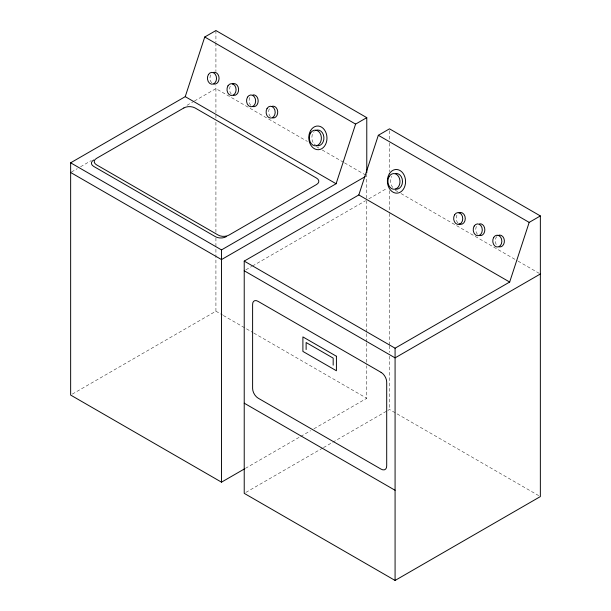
<?xml version="1.0" encoding="UTF-8"?>
<svg xmlns="http://www.w3.org/2000/svg" width="611" height="611" viewBox="0 0 611 611"><rect width="100%" height="100%" fill="white"/><g stroke="black" fill="none" stroke-linecap="round" stroke-linejoin="round"><path stroke-width="0.46" stroke-dasharray="3.06 2.29" d="M72.297 394.11L215.92 311.198L215.92 248.417M215.92 232.249L215.92 121.91M215.92 118.099L215.92 85.761M71.472 172.012L77.253 168.674M80.553 166.765L91.283 160.571M187.027 105.291L193.634 101.479M194.458 101.006L215.92 88.618L307.417 141.446M245.874 269.818L251.656 266.488M252.48 266.006L365.561 200.721M368.861 198.819L387.015 188.333M245.439 468.339L299.917 436.888M300.742 436.414L310.648 430.694M313.947 428.792L366.776 398.288L366.776 365.951M245.874 492.405L322.639 448.084M323.463 447.603L387.015 410.913M387.848 410.439L389.497 409.485L538.703 495.628M395.264 190.235L397.738 191.663M401.037 193.565L517.265 260.676M518.09 261.149L539.528 273.522M316.49 146.678L318.965 148.106M322.257 150.008L343.695 162.381M344.52 162.862L365.951 175.235M215.92 311.198L222.511 315.001M223.336 315.482L253.015 332.613M253.84 333.087L366.776 398.288M389.497 130.739L389.497 139.308M389.497 143.119L389.497 171.676M389.497 190.708L389.497 212.582M389.497 213.537L389.497 344.803M389.497 345.757L389.497 352.41M389.497 356.221L389.497 409.485M366.776 173.807L366.776 332.659M366.776 333.606L366.776 342.168M366.776 343.122L366.776 364.996M215.92 30.55L215.92 41.976M215.92 42.923L215.92 71.479M215.92 237.954L215.92 247.463M392.774 187.424A7.867 6.034 87.7 0 1 391.712 176.365M496.216 244.476A5.927 4.544 87.7 0 1 497.094 236.205M457.937 223.015A5.927 4.544 87.7 0 1 457.143 214.682M477.497 234.311A5.927 4.544 87.7 0 1 476.695 225.978M211.727 82.798A5.927 4.544 87.7 0 1 210.932 74.458M231.279 94.086A5.927 4.544 87.7 0 1 231.332 84.692M315.536 145.051A7.867 6.034 87.7 0 1 314.176 143.975M313.069 142.485A7.867 6.034 87.7 0 1 314.237 131.502M250.838 105.375A5.927 4.544 87.7 0 1 250.044 97.042M270.39 116.663A5.927 4.544 87.7 0 1 269.596 108.33"/><path stroke-width="0.92" d="M366.776 172.852L366.776 117.648L215.92 30.55L204.746 37.004L185.24 96.653L70.647 162.809L70.647 395.065L221.503 482.163L244.614 468.82M366.776 117.648L355.602 124.094L336.096 183.743L221.503 249.907L221.503 482.163M358.817 194.94L378.324 135.291L389.497 128.837L540.353 215.935L540.353 496.583L395.08 580.45L244.224 493.352L244.224 261.096L358.817 194.94L509.673 282.038L529.179 222.389L540.353 215.935M365.126 176.663L221.503 259.583L70.647 172.485M244.224 261.096L395.08 348.194L509.673 282.038M540.353 273.995L395.08 357.87L244.224 270.772M378.324 135.291L529.179 222.389M204.746 37.004L355.602 124.094M185.24 96.653L336.096 183.743M70.647 162.809L221.503 249.907M244.224 403.184L395.08 490.274M395.08 348.194L395.08 580.45M333.178 365.164L333.178 358.122L306.126 342.511L306.126 349.545M498.125 235.464A5.927 4.544 87.7 0 1 504.358 240.39A5.927 4.544 87.7 0 1 499.218 246.852M459.021 212.888A5.927 4.544 87.7 0 1 465.277 218.585A5.927 4.544 87.7 0 1 458.96 223.832M479.719 223.817A5.927 4.544 87.7 0 1 484.836 229.873A5.927 4.544 87.7 0 1 479.666 235.563M395.729 173.501A7.867 6.034 87.7 0 1 402.519 181.543A7.867 6.034 87.7 0 1 395.653 189.089M232.363 83.951A5.927 4.544 87.7 0 1 238.588 88.878A5.927 4.544 87.7 0 1 233.455 95.339M213.957 72.304A5.927 4.544 87.7 0 1 219.066 78.361A5.927 4.544 87.7 0 1 213.896 84.051M315.612 130.525A7.867 6.034 87.7 0 1 323.876 137.063A7.867 6.034 87.7 0 1 317.056 145.639M253.069 94.888A5.927 4.544 87.7 0 1 258.178 100.945A5.927 4.544 87.7 0 1 253.007 106.627M271.475 106.535A5.927 4.544 87.7 0 1 277.7 111.462A5.927 4.544 87.7 0 1 272.559 117.915M93.735 159.983A7.905 4.56 0 0 0 93.735 166.436L215.217 236.572A7.553 4.361 0 0 0 226.398 236.572M183.865 107.948L96.53 158.371A7.905 4.56 0 0 0 96.53 164.825L218.012 234.96A7.553 4.361 0 0 0 229.186 234.96L316.521 184.537A7.905 4.56 0 0 0 316.521 178.091L195.039 107.948A7.905 4.56 0 0 0 183.865 107.948M381.111 372.382L258.193 301.422A7.553 4.361 60 0 0 252.61 304.645L252.61 388.512A7.905 4.56 60 0 0 258.193 398.196L381.111 469.156A7.905 4.56 60 0 0 386.702 465.933L386.702 382.066A7.905 4.56 60 0 0 381.111 372.382M336.417 356.259L302.896 336.905L302.896 351.417L336.417 370.77L336.417 356.259M493.719 237.366A5.927 4.544 87.7 0 0 496.682 246.951A5.927 4.544 87.7 0 0 501.524 238.993A5.927 4.544 87.7 0 0 493.719 237.366M474.167 226.078A5.927 4.544 87.7 0 0 477.13 235.663A5.927 4.544 87.7 0 0 481.964 227.697A5.927 4.544 87.7 0 0 474.167 226.078M389.299 173.852A11.853 9.089 87.7 0 0 395.233 193.023A11.853 9.089 87.7 0 0 404.902 177.098A11.853 9.089 87.7 0 0 389.299 173.852M454.607 214.782A5.927 4.544 87.7 0 0 457.578 224.374A5.927 4.544 87.7 0 0 462.412 216.409A5.927 4.544 87.7 0 0 454.607 214.782M389.176 176.464A7.867 6.034 87.7 0 0 393.117 189.189A7.867 6.034 87.7 0 0 399.541 178.618A7.867 6.034 87.7 0 0 389.176 176.464M227.949 85.853A5.927 4.544 87.7 0 0 230.92 95.438A5.927 4.544 87.7 0 0 235.754 87.472A5.927 4.544 87.7 0 0 227.949 85.853M310.701 130.403A11.853 9.089 87.7 0 0 316.635 149.573A11.853 9.089 87.7 0 0 326.312 133.649A11.853 9.089 87.7 0 0 310.701 130.403M267.06 108.43A5.927 4.544 87.7 0 0 270.031 118.022A5.927 4.544 87.7 0 0 274.866 110.056A5.927 4.544 87.7 0 0 267.06 108.43M310.587 133.015A7.867 6.034 87.7 0 0 314.52 145.739A7.867 6.034 87.7 0 0 320.943 135.168A7.867 6.034 87.7 0 0 310.587 133.015M208.397 74.565A5.927 4.544 87.7 0 0 211.36 84.15A5.927 4.544 87.7 0 0 216.202 76.184A5.927 4.544 87.7 0 0 208.397 74.565M247.508 97.141A5.927 4.544 87.7 0 0 250.472 106.726A5.927 4.544 87.7 0 0 255.314 98.768A5.927 4.544 87.7 0 0 247.508 97.141"/></g></svg>
